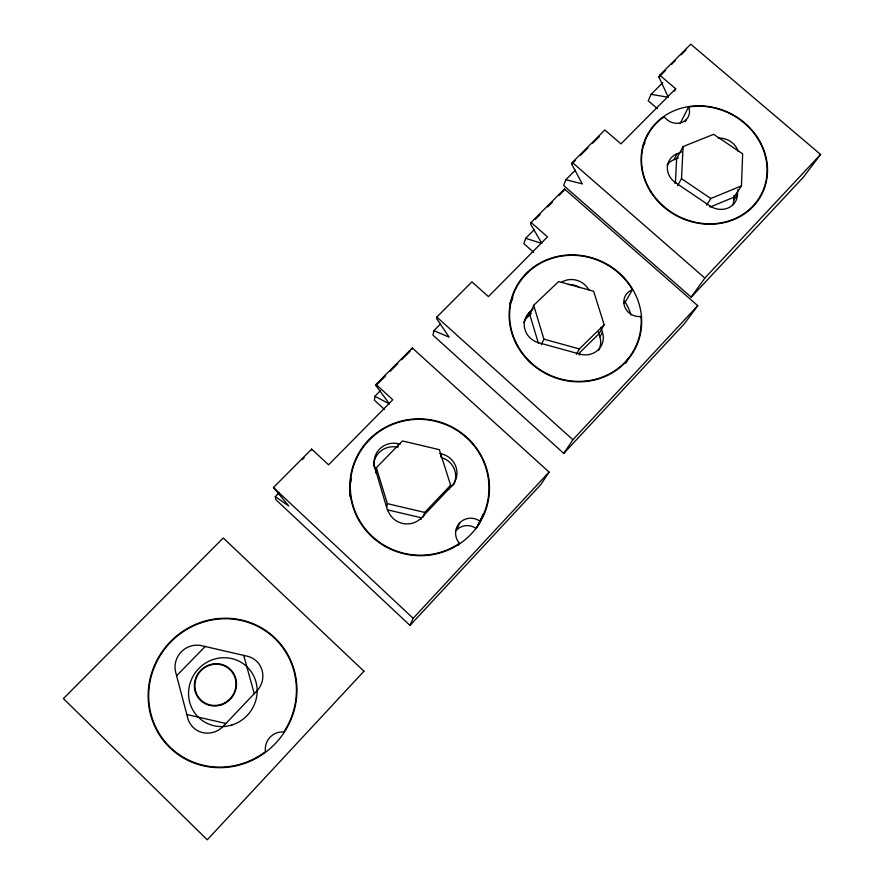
<?xml version="1.0" encoding="UTF-8"?>
<svg xmlns="http://www.w3.org/2000/svg" width="884" height="884" viewBox="0 0 884 884"><rect width="100%" height="100%" fill="white"/><g stroke="black" fill="none" stroke-linecap="round" stroke-linejoin="round"><path stroke-width="1.33" d="M710.04 207.077L733.875 197.243L741.433 185.905L742.659 153.838L713.631 134.324L683.111 146.567L676.658 158.59L675.376 183.32M732.626 205.331A18.221 16.409 28.1 0 0 733.753 200.138L733.941 195.441M733.753 200.138L737.51 194.535L737.687 189.806M677.608 185.585L681.498 178.678L683.111 146.567M380.551 390.529L374.838 396.297L374.44 400.253L384.507 409.48M374.838 396.297L389.457 403.922L375.921 385.601L376.043 384.429L412.309 347.987L549.074 472.089L540.787 484.598L409.999 625.419L275.863 499.67L275.267 496.631L279.068 492.808M374.816 468.885L374.938 467.846A19.802 19.26 8.2 0 1 398.419 443.746L400.22 444.177M375.678 473.006L376.352 467.724L402.43 440.95L439.326 449.669L450.63 485.217L449.227 488.962M412.088 349.257L412.309 347.987M386.717 507.206L387.358 503.648L376.352 467.724M397.855 446.84L398.419 443.746M387.645 510.808L374.938 467.846M440.563 323.953L433.922 330.638L432.961 335.169L563.76 453.404L684.271 323.853L697.741 305.676L564.511 188.966L531.118 222.459L530.588 224.028L541.837 243.409L525.682 238.326L523.869 243.63L533.682 252.327M531.118 222.459L547.461 236.879L488.41 296.604L471.923 281.852L436.829 317.058L436.541 318.406L449.16 337.18L433.922 330.638M420.983 519.383L421.48 517.792L451.768 485.935A19.757 19.238 17.2 0 0 441.591 453.945L439.79 453.525M440.652 456.94L441.591 453.945M423.281 517.018L424.74 512.433L450.63 485.217M575.429 170.093L565.826 179.706L563.661 185.485L691.2 297.179L803.224 177.364L820.584 154.457L690.769 44.2L659.762 75.151L658.911 77.041L668.348 97.273L651.099 94.345L648.204 100.765L657.398 108.666M565.826 179.706L582.302 183.894L571.672 164.137L572.313 162.435L604.844 129.97L620.911 143.882L675.685 88.765L659.762 75.151M451.47 486.719L451.768 485.935M564.511 188.966L563.881 190.612L559.13 195.386M523.682 322.594A18.896 17.768 23 0 1 527.593 316.925L529.483 312.251L533.151 308.748M578.49 353.788L598.943 333.843L604.148 324.748L593.65 291.234L558.644 281.554L533.682 305.312L529.836 314.792L538.29 342.904M409.999 625.419L413.148 618.303L549.074 472.089M538.4 343.301L538.654 342.749A19.072 17.923 23 0 1 524.963 329.644A19.072 17.923 23 0 1 529.483 312.251M541.351 344.694L543.892 339.147L533.682 305.312M456.354 530.212L459.669 522.985M674.525 91.162L675.685 88.765M663.718 117.705L664.227 116.655A14.033 12.498 23.9 0 0 682.05 122.357A14.033 12.498 23.9 0 0 688.614 107.019A64.035 57.416 26.5 0 1 766.605 177.352A64.035 57.416 26.5 0 1 674.149 213.917A64.035 57.416 26.5 0 1 664.227 116.655M458.586 545.052L459.426 543.34A15.47 15.172 31.9 0 1 480.045 521.295A69.427 67.847 14.1 0 0 429.259 420.088A69.427 67.847 14.1 0 0 352.241 502.421A69.427 67.847 14.1 0 0 459.426 543.34M680.083 123.605L688.614 107.019M685.211 121.66L686.304 119.572M476.432 528.124L480.045 521.295M667.089 164.943A18.166 16.354 25.9 0 1 673.917 159.695L677.089 153.75L681.586 151.938M576.379 354.34L579.351 348.915L604.148 324.748M579.694 354.981L580.136 354.175A19.083 17.879 26.6 0 0 598.203 349.821A19.083 17.879 26.6 0 0 602.468 332.373L600.932 327.445M675.199 183.419L675.597 182.701A18.332 16.487 25.9 0 1 667.343 167.12A18.332 16.487 25.9 0 1 677.089 153.75M598.468 350.517A18.896 17.724 26.7 0 0 599.882 336.848L602.468 332.373M632.447 289.786A14.652 13.558 28.4 0 0 624.458 306.03A14.652 13.558 28.4 0 0 640.988 316.472A66.554 62.234 25.1 0 1 556.246 377.623A66.554 62.234 25.1 0 1 523.925 276.604A66.554 62.234 25.1 0 1 632.447 289.786L624.977 302.472A14.277 13.26 28.5 0 0 623.507 303.09M706.57 205.198L710.791 198.502L741.433 185.905M709.664 206.27L709.885 205.917A18.398 16.542 28 0 0 727.908 208.083A18.398 16.542 28 0 0 737.51 194.535M640.491 317.245L640.988 316.472M563.76 453.404L572.898 439.746L697.741 305.676M691.2 297.179L704.857 278.084L820.584 154.457M176.612 675.807L205.154 646.491M275.267 496.631L288.759 505.968L273.465 487.515L311.665 449.116L328.583 464.829L392.794 399.767L376.043 384.429M302.206 459.702L304.118 457.779M375.921 385.601L385.435 376.043M390.198 371.258L397.811 363.6M401.623 359.777L410.187 351.169M525.682 238.326L534.29 229.663M535.339 219.254L540.102 214.48M547.715 206.845L552.467 202.071M571.672 164.137L575.484 160.324M580.258 155.562L587.893 147.937M592.667 143.175L599.352 136.512M658.911 77.041L665.674 70.289M671.475 64.499L675.343 60.631M681.144 54.841L685.973 50.012M651.099 94.345L662.812 82.61M527.593 316.925L531.24 313.455M673.917 159.695L678.371 157.905M186.822 714.515L225.906 723.477M387.358 503.648L424.74 512.433M387.601 509.869L421.613 517.858M543.892 339.147L579.351 348.915M538.654 342.749L580.136 354.175M681.498 178.678L710.791 198.502M675.597 182.701L709.885 205.917M572.313 162.435L704.857 278.084M436.829 317.058L572.898 439.746M273.465 487.515L413.148 618.303M598.357 331.953L599.882 336.848M243.708 655.387L254.26 693.664M311.665 449.116L311.732 450.122M718.283 138.158A18.244 16.299 26.9 0 1 738.239 151.584M561.406 282.316A18.94 17.647 24 0 1 588.854 289.897M568.357 284.471A18.752 17.503 24.1 0 1 579.782 287.632M626.977 360.108A64.864 60.83 25.2 0 1 625.684 362.462M510.333 303.411A64.864 60.83 25.2 0 1 512.013 300.03M373.722 466.299A19.603 19.072 8 0 1 397.778 447.271M441.702 457.68A19.558 19.061 17.2 0 1 453.47 485.084M421.48 517.792A19.923 19.536 11.1 0 1 387.822 509.891M455.547 531.14A15.061 14.796 32.7 0 1 476.189 528.566A67.593 66.167 13.8 0 0 480.874 518.621M349.92 496.3A67.593 66.167 13.8 0 1 350.02 490.797M642.679 146.037A62.93 56.631 26.6 0 1 645.044 142.877M628.049 359.026A65.328 61.261 25.2 0 1 625.806 363.169M509.703 303.687A65.328 61.261 25.2 0 1 512.996 297.378M624.734 301.201A65.328 61.261 25.2 0 1 631.01 314.969M482.786 514.411A68.079 66.632 13.8 0 1 478.995 524.289M350.561 482.576A68.079 66.632 13.8 0 1 351.434 478.598M363.954 671.232L207.254 839.8L63.416 698.581L223.243 537.98L363.954 671.232M256.813 690.979L223.309 726.217A21.735 20.84 -49.6 0 1 202.756 732.626A21.735 20.84 -49.6 0 1 187.751 718.062L175.695 672.315A21.492 20.619 -43.4 0 1 201.64 645.685L247.211 656.193A21.382 20.663 -47.3 0 1 256.813 690.979M242.26 764.196A75.98 73.118 -48.2 0 0 274.813 637.806A75.98 73.118 -48.2 0 0 150.556 676.846A75.98 73.118 -48.2 0 0 242.26 764.196M220.912 705.023A21.536 20.708 -46.8 0 0 230.337 669.287A21.536 20.708 -46.8 0 0 195.055 680.172A21.536 20.708 -46.8 0 0 220.912 705.023M231.829 725.024A35.017 33.703 -48.2 0 0 247.012 666.812A35.017 33.703 -48.2 0 0 189.684 684.625A35.017 33.703 -48.2 0 0 231.829 725.024M220.779 704.515A20.995 20.188 -46.8 0 0 229.973 669.674A20.995 20.188 -46.8 0 0 195.563 680.282A20.995 20.188 -46.8 0 0 220.779 704.515M150.379 711.565A75.449 72.599 -48.2 0 0 265.476 751.621A16.84 16.243 -60.4 0 1 283.808 732.029A75.449 72.599 -48.2 0 0 236.404 619.574A75.449 72.599 -48.2 0 0 150.379 711.565M650.304 191.287A64.499 57.825 26.5 0 0 759.776 197.85A64.499 57.825 26.5 0 0 702.846 105.925A64.499 57.825 26.5 0 0 650.304 191.287M521.427 352.473A67.029 62.676 25.1 0 0 635.684 347.666A67.029 62.676 25.1 0 0 569.097 254.935A67.029 62.676 25.1 0 0 521.427 352.473M370.451 535.306A69.924 68.322 14.1 0 0 487.172 505.471A69.924 68.322 14.1 0 0 401.336 421.06A69.924 68.322 14.1 0 0 370.451 535.306"/></g></svg>
